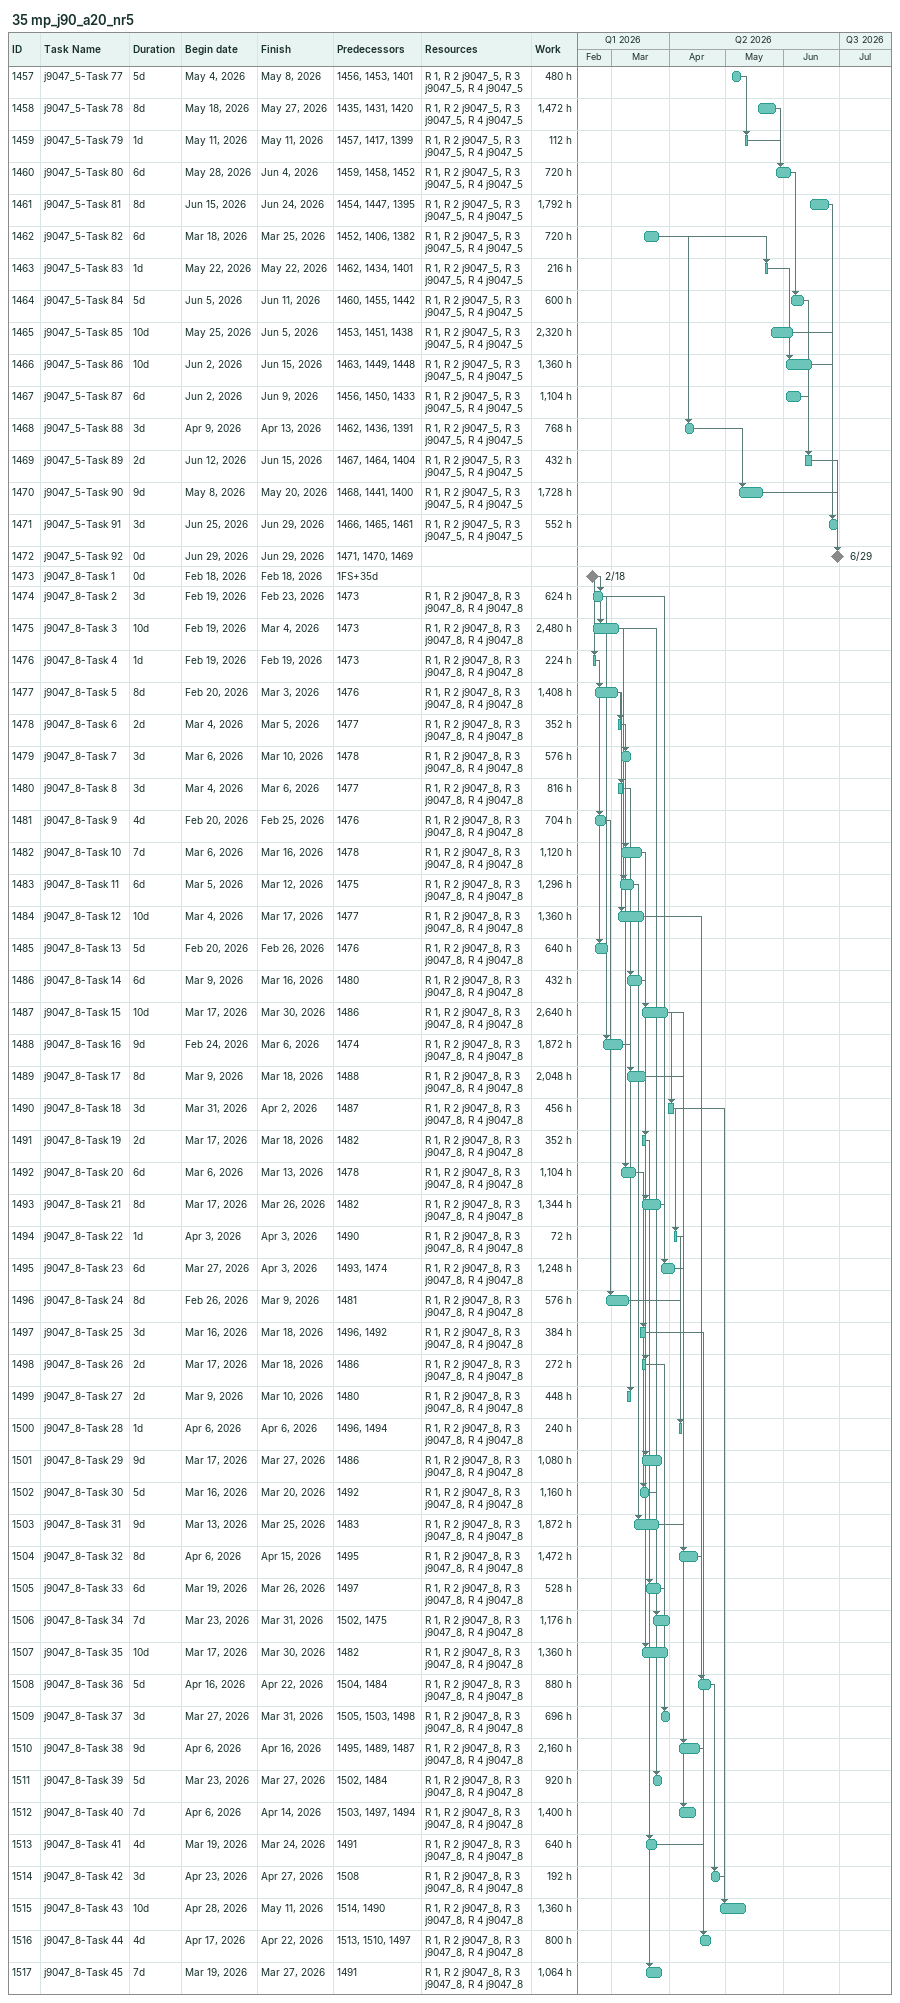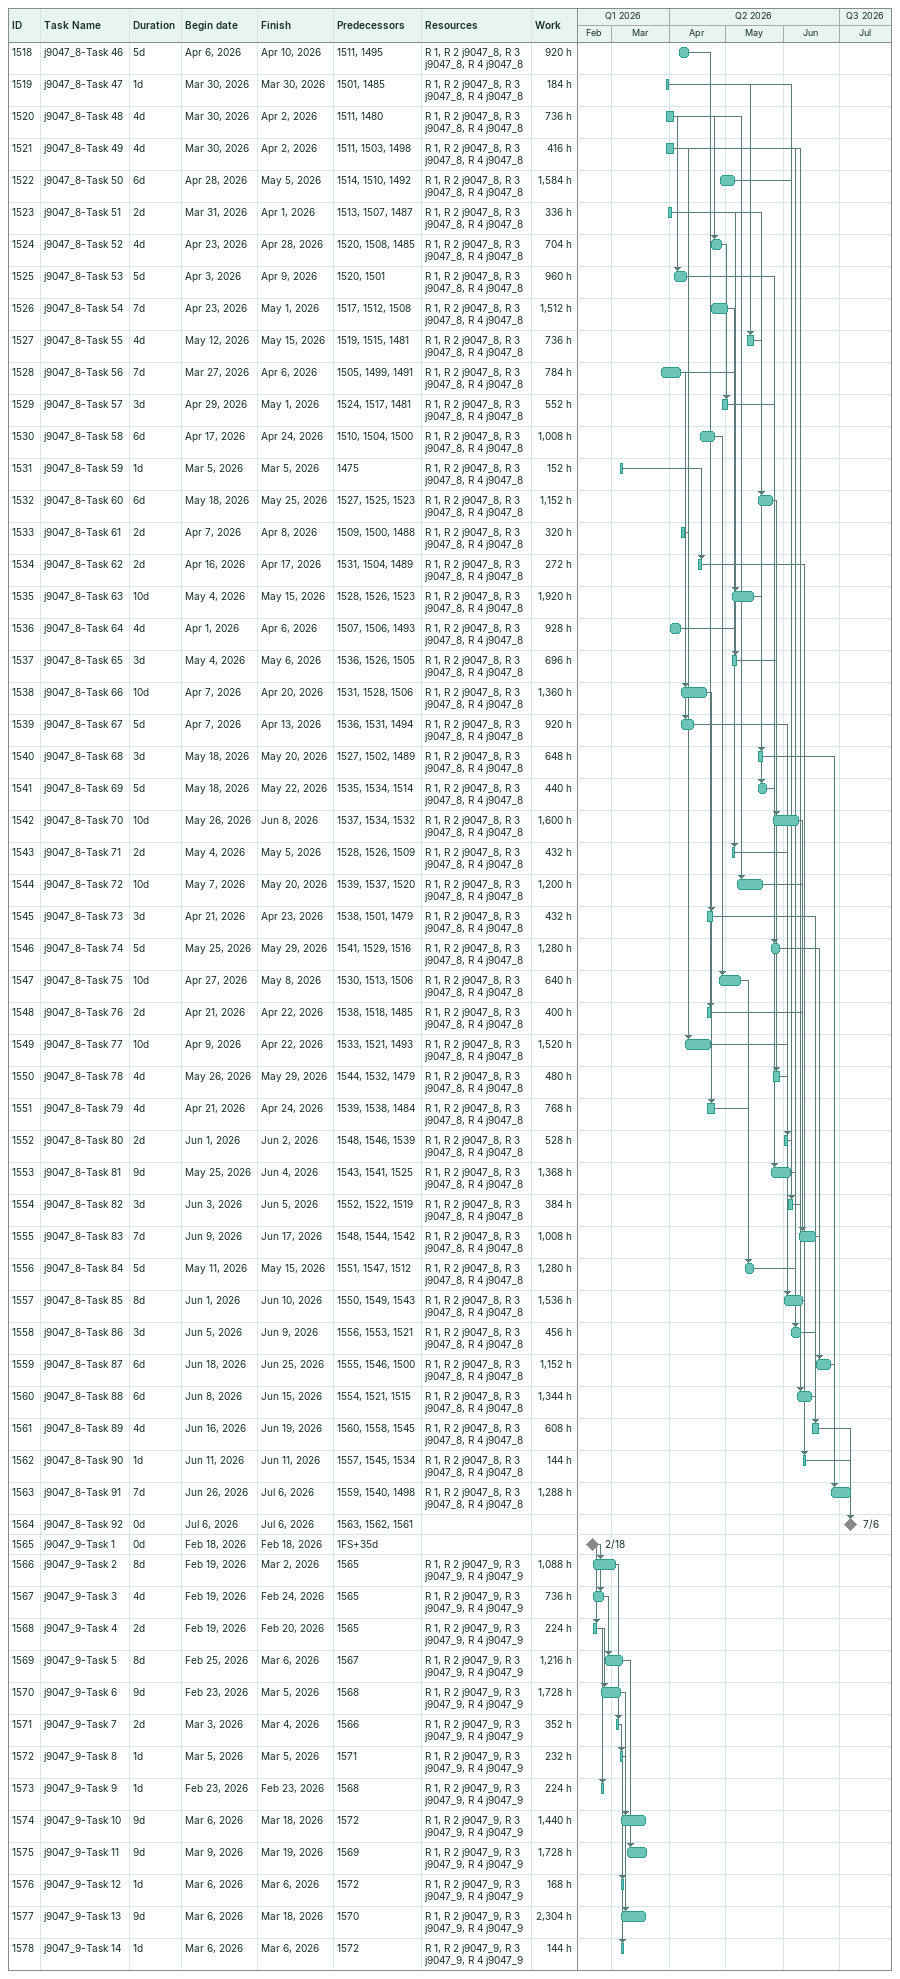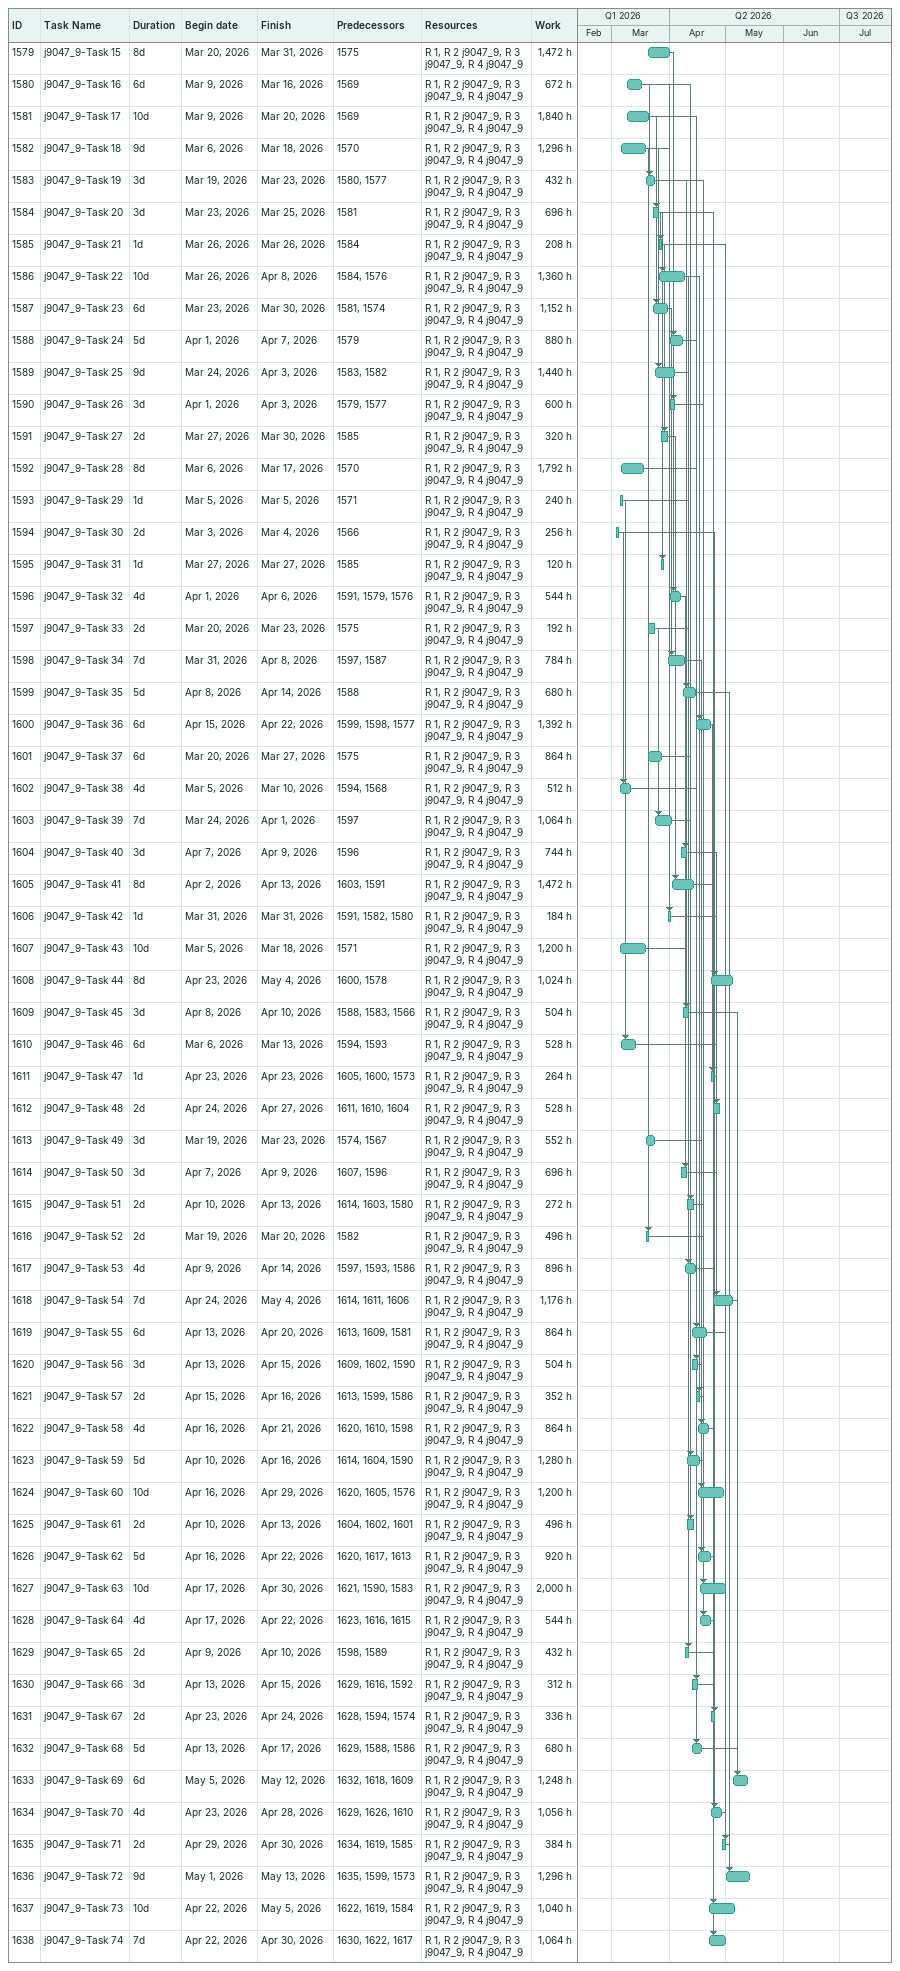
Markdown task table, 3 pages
35 mp_j90_a20_nr5

| ID | Task | Duration | Start | Finish | Predecessors | Resources | Work (h) |
|---|---|---|---|---|---|---|---|
| 1457 | j9047_5-Task 77 | 5d | 2026-05-04 | 2026-05-08 | 1456, 1453, 1401 | R 1, R 2 j9047_5, R 3 j9047_5, R 4 j9047_5 | 480 |
| 1458 | j9047_5-Task 78 | 8d | 2026-05-18 | 2026-05-27 | 1435, 1431, 1420 | R 1, R 2 j9047_5, R 3 j9047_5, R 4 j9047_5 | 1472 |
| 1459 | j9047_5-Task 79 | 1d | 2026-05-11 | 2026-05-11 | 1457, 1417, 1399 | R 1, R 2 j9047_5, R 3 j9047_5, R 4 j9047_5 | 112 |
| 1460 | j9047_5-Task 80 | 6d | 2026-05-28 | 2026-06-04 | 1459, 1458, 1452 | R 1, R 2 j9047_5, R 3 j9047_5, R 4 j9047_5 | 720 |
| 1461 | j9047_5-Task 81 | 8d | 2026-06-15 | 2026-06-24 | 1454, 1447, 1395 | R 1, R 2 j9047_5, R 3 j9047_5, R 4 j9047_5 | 1792 |
| 1462 | j9047_5-Task 82 | 6d | 2026-03-18 | 2026-03-25 | 1452, 1406, 1382 | R 1, R 2 j9047_5, R 3 j9047_5, R 4 j9047_5 | 720 |
| 1463 | j9047_5-Task 83 | 1d | 2026-05-22 | 2026-05-22 | 1462, 1434, 1401 | R 1, R 2 j9047_5, R 3 j9047_5, R 4 j9047_5 | 216 |
| 1464 | j9047_5-Task 84 | 5d | 2026-06-05 | 2026-06-11 | 1460, 1455, 1442 | R 1, R 2 j9047_5, R 3 j9047_5, R 4 j9047_5 | 600 |
| 1465 | j9047_5-Task 85 | 10d | 2026-05-25 | 2026-06-05 | 1453, 1451, 1438 | R 1, R 2 j9047_5, R 3 j9047_5, R 4 j9047_5 | 2320 |
| 1466 | j9047_5-Task 86 | 10d | 2026-06-02 | 2026-06-15 | 1463, 1449, 1448 | R 1, R 2 j9047_5, R 3 j9047_5, R 4 j9047_5 | 1360 |
| 1467 | j9047_5-Task 87 | 6d | 2026-06-02 | 2026-06-09 | 1456, 1450, 1433 | R 1, R 2 j9047_5, R 3 j9047_5, R 4 j9047_5 | 1104 |
| 1468 | j9047_5-Task 88 | 3d | 2026-04-09 | 2026-04-13 | 1462, 1436, 1391 | R 1, R 2 j9047_5, R 3 j9047_5, R 4 j9047_5 | 768 |
| 1469 | j9047_5-Task 89 | 2d | 2026-06-12 | 2026-06-15 | 1467, 1464, 1404 | R 1, R 2 j9047_5, R 3 j9047_5, R 4 j9047_5 | 432 |
| 1470 | j9047_5-Task 90 | 9d | 2026-05-08 | 2026-05-20 | 1468, 1441, 1400 | R 1, R 2 j9047_5, R 3 j9047_5, R 4 j9047_5 | 1728 |
| 1471 | j9047_5-Task 91 | 3d | 2026-06-25 | 2026-06-29 | 1466, 1465, 1461 | R 1, R 2 j9047_5, R 3 j9047_5, R 4 j9047_5 | 552 |
| 1472 | j9047_5-Task 92 | 0d | 2026-06-29 | 2026-06-29 | 1471, 1470, 1469 |  |  |
| 1473 | j9047_8-Task 1 | 0d | 2026-02-18 | 2026-02-18 | 1FS+35d |  |  |
| 1474 | j9047_8-Task 2 | 3d | 2026-02-19 | 2026-02-23 | 1473 | R 1, R 2 j9047_8, R 3 j9047_8, R 4 j9047_8 | 624 |
| 1475 | j9047_8-Task 3 | 10d | 2026-02-19 | 2026-03-04 | 1473 | R 1, R 2 j9047_8, R 3 j9047_8, R 4 j9047_8 | 2480 |
| 1476 | j9047_8-Task 4 | 1d | 2026-02-19 | 2026-02-19 | 1473 | R 1, R 2 j9047_8, R 3 j9047_8, R 4 j9047_8 | 224 |
| 1477 | j9047_8-Task 5 | 8d | 2026-02-20 | 2026-03-03 | 1476 | R 1, R 2 j9047_8, R 3 j9047_8, R 4 j9047_8 | 1408 |
| 1478 | j9047_8-Task 6 | 2d | 2026-03-04 | 2026-03-05 | 1477 | R 1, R 2 j9047_8, R 3 j9047_8, R 4 j9047_8 | 352 |
| 1479 | j9047_8-Task 7 | 3d | 2026-03-06 | 2026-03-10 | 1478 | R 1, R 2 j9047_8, R 3 j9047_8, R 4 j9047_8 | 576 |
| 1480 | j9047_8-Task 8 | 3d | 2026-03-04 | 2026-03-06 | 1477 | R 1, R 2 j9047_8, R 3 j9047_8, R 4 j9047_8 | 816 |
| 1481 | j9047_8-Task 9 | 4d | 2026-02-20 | 2026-02-25 | 1476 | R 1, R 2 j9047_8, R 3 j9047_8, R 4 j9047_8 | 704 |
| 1482 | j9047_8-Task 10 | 7d | 2026-03-06 | 2026-03-16 | 1478 | R 1, R 2 j9047_8, R 3 j9047_8, R 4 j9047_8 | 1120 |
| 1483 | j9047_8-Task 11 | 6d | 2026-03-05 | 2026-03-12 | 1475 | R 1, R 2 j9047_8, R 3 j9047_8, R 4 j9047_8 | 1296 |
| 1484 | j9047_8-Task 12 | 10d | 2026-03-04 | 2026-03-17 | 1477 | R 1, R 2 j9047_8, R 3 j9047_8, R 4 j9047_8 | 1360 |
| 1485 | j9047_8-Task 13 | 5d | 2026-02-20 | 2026-02-26 | 1476 | R 1, R 2 j9047_8, R 3 j9047_8, R 4 j9047_8 | 640 |
| 1486 | j9047_8-Task 14 | 6d | 2026-03-09 | 2026-03-16 | 1480 | R 1, R 2 j9047_8, R 3 j9047_8, R 4 j9047_8 | 432 |
| 1487 | j9047_8-Task 15 | 10d | 2026-03-17 | 2026-03-30 | 1486 | R 1, R 2 j9047_8, R 3 j9047_8, R 4 j9047_8 | 2640 |
| 1488 | j9047_8-Task 16 | 9d | 2026-02-24 | 2026-03-06 | 1474 | R 1, R 2 j9047_8, R 3 j9047_8, R 4 j9047_8 | 1872 |
| 1489 | j9047_8-Task 17 | 8d | 2026-03-09 | 2026-03-18 | 1488 | R 1, R 2 j9047_8, R 3 j9047_8, R 4 j9047_8 | 2048 |
| 1490 | j9047_8-Task 18 | 3d | 2026-03-31 | 2026-04-02 | 1487 | R 1, R 2 j9047_8, R 3 j9047_8, R 4 j9047_8 | 456 |
| 1491 | j9047_8-Task 19 | 2d | 2026-03-17 | 2026-03-18 | 1482 | R 1, R 2 j9047_8, R 3 j9047_8, R 4 j9047_8 | 352 |
| 1492 | j9047_8-Task 20 | 6d | 2026-03-06 | 2026-03-13 | 1478 | R 1, R 2 j9047_8, R 3 j9047_8, R 4 j9047_8 | 1104 |
| 1493 | j9047_8-Task 21 | 8d | 2026-03-17 | 2026-03-26 | 1482 | R 1, R 2 j9047_8, R 3 j9047_8, R 4 j9047_8 | 1344 |
| 1494 | j9047_8-Task 22 | 1d | 2026-04-03 | 2026-04-03 | 1490 | R 1, R 2 j9047_8, R 3 j9047_8, R 4 j9047_8 | 72 |
| 1495 | j9047_8-Task 23 | 6d | 2026-03-27 | 2026-04-03 | 1493, 1474 | R 1, R 2 j9047_8, R 3 j9047_8, R 4 j9047_8 | 1248 |
| 1496 | j9047_8-Task 24 | 8d | 2026-02-26 | 2026-03-09 | 1481 | R 1, R 2 j9047_8, R 3 j9047_8, R 4 j9047_8 | 576 |
| 1497 | j9047_8-Task 25 | 3d | 2026-03-16 | 2026-03-18 | 1496, 1492 | R 1, R 2 j9047_8, R 3 j9047_8, R 4 j9047_8 | 384 |
| 1498 | j9047_8-Task 26 | 2d | 2026-03-17 | 2026-03-18 | 1486 | R 1, R 2 j9047_8, R 3 j9047_8, R 4 j9047_8 | 272 |
| 1499 | j9047_8-Task 27 | 2d | 2026-03-09 | 2026-03-10 | 1480 | R 1, R 2 j9047_8, R 3 j9047_8, R 4 j9047_8 | 448 |
| 1500 | j9047_8-Task 28 | 1d | 2026-04-06 | 2026-04-06 | 1496, 1494 | R 1, R 2 j9047_8, R 3 j9047_8, R 4 j9047_8 | 240 |
| 1501 | j9047_8-Task 29 | 9d | 2026-03-17 | 2026-03-27 | 1486 | R 1, R 2 j9047_8, R 3 j9047_8, R 4 j9047_8 | 1080 |
| 1502 | j9047_8-Task 30 | 5d | 2026-03-16 | 2026-03-20 | 1492 | R 1, R 2 j9047_8, R 3 j9047_8, R 4 j9047_8 | 1160 |
| 1503 | j9047_8-Task 31 | 9d | 2026-03-13 | 2026-03-25 | 1483 | R 1, R 2 j9047_8, R 3 j9047_8, R 4 j9047_8 | 1872 |
| 1504 | j9047_8-Task 32 | 8d | 2026-04-06 | 2026-04-15 | 1495 | R 1, R 2 j9047_8, R 3 j9047_8, R 4 j9047_8 | 1472 |
| 1505 | j9047_8-Task 33 | 6d | 2026-03-19 | 2026-03-26 | 1497 | R 1, R 2 j9047_8, R 3 j9047_8, R 4 j9047_8 | 528 |
| 1506 | j9047_8-Task 34 | 7d | 2026-03-23 | 2026-03-31 | 1502, 1475 | R 1, R 2 j9047_8, R 3 j9047_8, R 4 j9047_8 | 1176 |
| 1507 | j9047_8-Task 35 | 10d | 2026-03-17 | 2026-03-30 | 1482 | R 1, R 2 j9047_8, R 3 j9047_8, R 4 j9047_8 | 1360 |
| 1508 | j9047_8-Task 36 | 5d | 2026-04-16 | 2026-04-22 | 1504, 1484 | R 1, R 2 j9047_8, R 3 j9047_8, R 4 j9047_8 | 880 |
| 1509 | j9047_8-Task 37 | 3d | 2026-03-27 | 2026-03-31 | 1505, 1503, 1498 | R 1, R 2 j9047_8, R 3 j9047_8, R 4 j9047_8 | 696 |
| 1510 | j9047_8-Task 38 | 9d | 2026-04-06 | 2026-04-16 | 1495, 1489, 1487 | R 1, R 2 j9047_8, R 3 j9047_8, R 4 j9047_8 | 2160 |
| 1511 | j9047_8-Task 39 | 5d | 2026-03-23 | 2026-03-27 | 1502, 1484 | R 1, R 2 j9047_8, R 3 j9047_8, R 4 j9047_8 | 920 |
| 1512 | j9047_8-Task 40 | 7d | 2026-04-06 | 2026-04-14 | 1503, 1497, 1494 | R 1, R 2 j9047_8, R 3 j9047_8, R 4 j9047_8 | 1400 |
| 1513 | j9047_8-Task 41 | 4d | 2026-03-19 | 2026-03-24 | 1491 | R 1, R 2 j9047_8, R 3 j9047_8, R 4 j9047_8 | 640 |
| 1514 | j9047_8-Task 42 | 3d | 2026-04-23 | 2026-04-27 | 1508 | R 1, R 2 j9047_8, R 3 j9047_8, R 4 j9047_8 | 192 |
| 1515 | j9047_8-Task 43 | 10d | 2026-04-28 | 2026-05-11 | 1514, 1490 | R 1, R 2 j9047_8, R 3 j9047_8, R 4 j9047_8 | 1360 |
| 1516 | j9047_8-Task 44 | 4d | 2026-04-17 | 2026-04-22 | 1513, 1510, 1497 | R 1, R 2 j9047_8, R 3 j9047_8, R 4 j9047_8 | 800 |
| 1517 | j9047_8-Task 45 | 7d | 2026-03-19 | 2026-03-27 | 1491 | R 1, R 2 j9047_8, R 3 j9047_8, R 4 j9047_8 | 1064 |
| 1518 | j9047_8-Task 46 | 5d | 2026-04-06 | 2026-04-10 | 1511, 1495 | R 1, R 2 j9047_8, R 3 j9047_8, R 4 j9047_8 | 920 |
| 1519 | j9047_8-Task 47 | 1d | 2026-03-30 | 2026-03-30 | 1501, 1485 | R 1, R 2 j9047_8, R 3 j9047_8, R 4 j9047_8 | 184 |
| 1520 | j9047_8-Task 48 | 4d | 2026-03-30 | 2026-04-02 | 1511, 1480 | R 1, R 2 j9047_8, R 3 j9047_8, R 4 j9047_8 | 736 |
| 1521 | j9047_8-Task 49 | 4d | 2026-03-30 | 2026-04-02 | 1511, 1503, 1498 | R 1, R 2 j9047_8, R 3 j9047_8, R 4 j9047_8 | 416 |
| 1522 | j9047_8-Task 50 | 6d | 2026-04-28 | 2026-05-05 | 1514, 1510, 1492 | R 1, R 2 j9047_8, R 3 j9047_8, R 4 j9047_8 | 1584 |
| 1523 | j9047_8-Task 51 | 2d | 2026-03-31 | 2026-04-01 | 1513, 1507, 1487 | R 1, R 2 j9047_8, R 3 j9047_8, R 4 j9047_8 | 336 |
| 1524 | j9047_8-Task 52 | 4d | 2026-04-23 | 2026-04-28 | 1520, 1508, 1485 | R 1, R 2 j9047_8, R 3 j9047_8, R 4 j9047_8 | 704 |
| 1525 | j9047_8-Task 53 | 5d | 2026-04-03 | 2026-04-09 | 1520, 1501 | R 1, R 2 j9047_8, R 3 j9047_8, R 4 j9047_8 | 960 |
| 1526 | j9047_8-Task 54 | 7d | 2026-04-23 | 2026-05-01 | 1517, 1512, 1508 | R 1, R 2 j9047_8, R 3 j9047_8, R 4 j9047_8 | 1512 |
| 1527 | j9047_8-Task 55 | 4d | 2026-05-12 | 2026-05-15 | 1519, 1515, 1481 | R 1, R 2 j9047_8, R 3 j9047_8, R 4 j9047_8 | 736 |
| 1528 | j9047_8-Task 56 | 7d | 2026-03-27 | 2026-04-06 | 1505, 1499, 1491 | R 1, R 2 j9047_8, R 3 j9047_8, R 4 j9047_8 | 784 |
| 1529 | j9047_8-Task 57 | 3d | 2026-04-29 | 2026-05-01 | 1524, 1517, 1481 | R 1, R 2 j9047_8, R 3 j9047_8, R 4 j9047_8 | 552 |
| 1530 | j9047_8-Task 58 | 6d | 2026-04-17 | 2026-04-24 | 1510, 1504, 1500 | R 1, R 2 j9047_8, R 3 j9047_8, R 4 j9047_8 | 1008 |
| 1531 | j9047_8-Task 59 | 1d | 2026-03-05 | 2026-03-05 | 1475 | R 1, R 2 j9047_8, R 3 j9047_8, R 4 j9047_8 | 152 |
| 1532 | j9047_8-Task 60 | 6d | 2026-05-18 | 2026-05-25 | 1527, 1525, 1523 | R 1, R 2 j9047_8, R 3 j9047_8, R 4 j9047_8 | 1152 |
| 1533 | j9047_8-Task 61 | 2d | 2026-04-07 | 2026-04-08 | 1509, 1500, 1488 | R 1, R 2 j9047_8, R 3 j9047_8, R 4 j9047_8 | 320 |
| 1534 | j9047_8-Task 62 | 2d | 2026-04-16 | 2026-04-17 | 1531, 1504, 1489 | R 1, R 2 j9047_8, R 3 j9047_8, R 4 j9047_8 | 272 |
| 1535 | j9047_8-Task 63 | 10d | 2026-05-04 | 2026-05-15 | 1528, 1526, 1523 | R 1, R 2 j9047_8, R 3 j9047_8, R 4 j9047_8 | 1920 |
| 1536 | j9047_8-Task 64 | 4d | 2026-04-01 | 2026-04-06 | 1507, 1506, 1493 | R 1, R 2 j9047_8, R 3 j9047_8, R 4 j9047_8 | 928 |
| 1537 | j9047_8-Task 65 | 3d | 2026-05-04 | 2026-05-06 | 1536, 1526, 1505 | R 1, R 2 j9047_8, R 3 j9047_8, R 4 j9047_8 | 696 |
| 1538 | j9047_8-Task 66 | 10d | 2026-04-07 | 2026-04-20 | 1531, 1528, 1506 | R 1, R 2 j9047_8, R 3 j9047_8, R 4 j9047_8 | 1360 |
| 1539 | j9047_8-Task 67 | 5d | 2026-04-07 | 2026-04-13 | 1536, 1531, 1494 | R 1, R 2 j9047_8, R 3 j9047_8, R 4 j9047_8 | 920 |
| 1540 | j9047_8-Task 68 | 3d | 2026-05-18 | 2026-05-20 | 1527, 1502, 1489 | R 1, R 2 j9047_8, R 3 j9047_8, R 4 j9047_8 | 648 |
| 1541 | j9047_8-Task 69 | 5d | 2026-05-18 | 2026-05-22 | 1535, 1534, 1514 | R 1, R 2 j9047_8, R 3 j9047_8, R 4 j9047_8 | 440 |
| 1542 | j9047_8-Task 70 | 10d | 2026-05-26 | 2026-06-08 | 1537, 1534, 1532 | R 1, R 2 j9047_8, R 3 j9047_8, R 4 j9047_8 | 1600 |
| 1543 | j9047_8-Task 71 | 2d | 2026-05-04 | 2026-05-05 | 1528, 1526, 1509 | R 1, R 2 j9047_8, R 3 j9047_8, R 4 j9047_8 | 432 |
| 1544 | j9047_8-Task 72 | 10d | 2026-05-07 | 2026-05-20 | 1539, 1537, 1520 | R 1, R 2 j9047_8, R 3 j9047_8, R 4 j9047_8 | 1200 |
| 1545 | j9047_8-Task 73 | 3d | 2026-04-21 | 2026-04-23 | 1538, 1501, 1479 | R 1, R 2 j9047_8, R 3 j9047_8, R 4 j9047_8 | 432 |
| 1546 | j9047_8-Task 74 | 5d | 2026-05-25 | 2026-05-29 | 1541, 1529, 1516 | R 1, R 2 j9047_8, R 3 j9047_8, R 4 j9047_8 | 1280 |
| 1547 | j9047_8-Task 75 | 10d | 2026-04-27 | 2026-05-08 | 1530, 1513, 1506 | R 1, R 2 j9047_8, R 3 j9047_8, R 4 j9047_8 | 640 |
| 1548 | j9047_8-Task 76 | 2d | 2026-04-21 | 2026-04-22 | 1538, 1518, 1485 | R 1, R 2 j9047_8, R 3 j9047_8, R 4 j9047_8 | 400 |
| 1549 | j9047_8-Task 77 | 10d | 2026-04-09 | 2026-04-22 | 1533, 1521, 1493 | R 1, R 2 j9047_8, R 3 j9047_8, R 4 j9047_8 | 1520 |
| 1550 | j9047_8-Task 78 | 4d | 2026-05-26 | 2026-05-29 | 1544, 1532, 1479 | R 1, R 2 j9047_8, R 3 j9047_8, R 4 j9047_8 | 480 |
| 1551 | j9047_8-Task 79 | 4d | 2026-04-21 | 2026-04-24 | 1539, 1538, 1484 | R 1, R 2 j9047_8, R 3 j9047_8, R 4 j9047_8 | 768 |
| 1552 | j9047_8-Task 80 | 2d | 2026-06-01 | 2026-06-02 | 1548, 1546, 1539 | R 1, R 2 j9047_8, R 3 j9047_8, R 4 j9047_8 | 528 |
| 1553 | j9047_8-Task 81 | 9d | 2026-05-25 | 2026-06-04 | 1543, 1541, 1525 | R 1, R 2 j9047_8, R 3 j9047_8, R 4 j9047_8 | 1368 |
| 1554 | j9047_8-Task 82 | 3d | 2026-06-03 | 2026-06-05 | 1552, 1522, 1519 | R 1, R 2 j9047_8, R 3 j9047_8, R 4 j9047_8 | 384 |
| 1555 | j9047_8-Task 83 | 7d | 2026-06-09 | 2026-06-17 | 1548, 1544, 1542 | R 1, R 2 j9047_8, R 3 j9047_8, R 4 j9047_8 | 1008 |
| 1556 | j9047_8-Task 84 | 5d | 2026-05-11 | 2026-05-15 | 1551, 1547, 1512 | R 1, R 2 j9047_8, R 3 j9047_8, R 4 j9047_8 | 1280 |
| 1557 | j9047_8-Task 85 | 8d | 2026-06-01 | 2026-06-10 | 1550, 1549, 1543 | R 1, R 2 j9047_8, R 3 j9047_8, R 4 j9047_8 | 1536 |
| 1558 | j9047_8-Task 86 | 3d | 2026-06-05 | 2026-06-09 | 1556, 1553, 1521 | R 1, R 2 j9047_8, R 3 j9047_8, R 4 j9047_8 | 456 |
| 1559 | j9047_8-Task 87 | 6d | 2026-06-18 | 2026-06-25 | 1555, 1546, 1500 | R 1, R 2 j9047_8, R 3 j9047_8, R 4 j9047_8 | 1152 |
| 1560 | j9047_8-Task 88 | 6d | 2026-06-08 | 2026-06-15 | 1554, 1521, 1515 | R 1, R 2 j9047_8, R 3 j9047_8, R 4 j9047_8 | 1344 |
| 1561 | j9047_8-Task 89 | 4d | 2026-06-16 | 2026-06-19 | 1560, 1558, 1545 | R 1, R 2 j9047_8, R 3 j9047_8, R 4 j9047_8 | 608 |
| 1562 | j9047_8-Task 90 | 1d | 2026-06-11 | 2026-06-11 | 1557, 1545, 1534 | R 1, R 2 j9047_8, R 3 j9047_8, R 4 j9047_8 | 144 |
| 1563 | j9047_8-Task 91 | 7d | 2026-06-26 | 2026-07-06 | 1559, 1540, 1498 | R 1, R 2 j9047_8, R 3 j9047_8, R 4 j9047_8 | 1288 |
| 1564 | j9047_8-Task 92 | 0d | 2026-07-06 | 2026-07-06 | 1563, 1562, 1561 |  |  |
| 1565 | j9047_9-Task 1 | 0d | 2026-02-18 | 2026-02-18 | 1FS+35d |  |  |
| 1566 | j9047_9-Task 2 | 8d | 2026-02-19 | 2026-03-02 | 1565 | R 1, R 2 j9047_9, R 3 j9047_9, R 4 j9047_9 | 1088 |
| 1567 | j9047_9-Task 3 | 4d | 2026-02-19 | 2026-02-24 | 1565 | R 1, R 2 j9047_9, R 3 j9047_9, R 4 j9047_9 | 736 |
| 1568 | j9047_9-Task 4 | 2d | 2026-02-19 | 2026-02-20 | 1565 | R 1, R 2 j9047_9, R 3 j9047_9, R 4 j9047_9 | 224 |
| 1569 | j9047_9-Task 5 | 8d | 2026-02-25 | 2026-03-06 | 1567 | R 1, R 2 j9047_9, R 3 j9047_9, R 4 j9047_9 | 1216 |
| 1570 | j9047_9-Task 6 | 9d | 2026-02-23 | 2026-03-05 | 1568 | R 1, R 2 j9047_9, R 3 j9047_9, R 4 j9047_9 | 1728 |
| 1571 | j9047_9-Task 7 | 2d | 2026-03-03 | 2026-03-04 | 1566 | R 1, R 2 j9047_9, R 3 j9047_9, R 4 j9047_9 | 352 |
| 1572 | j9047_9-Task 8 | 1d | 2026-03-05 | 2026-03-05 | 1571 | R 1, R 2 j9047_9, R 3 j9047_9, R 4 j9047_9 | 232 |
| 1573 | j9047_9-Task 9 | 1d | 2026-02-23 | 2026-02-23 | 1568 | R 1, R 2 j9047_9, R 3 j9047_9, R 4 j9047_9 | 224 |
| 1574 | j9047_9-Task 10 | 9d | 2026-03-06 | 2026-03-18 | 1572 | R 1, R 2 j9047_9, R 3 j9047_9, R 4 j9047_9 | 1440 |
| 1575 | j9047_9-Task 11 | 9d | 2026-03-09 | 2026-03-19 | 1569 | R 1, R 2 j9047_9, R 3 j9047_9, R 4 j9047_9 | 1728 |
| 1576 | j9047_9-Task 12 | 1d | 2026-03-06 | 2026-03-06 | 1572 | R 1, R 2 j9047_9, R 3 j9047_9, R 4 j9047_9 | 168 |
| 1577 | j9047_9-Task 13 | 9d | 2026-03-06 | 2026-03-18 | 1570 | R 1, R 2 j9047_9, R 3 j9047_9, R 4 j9047_9 | 2304 |
| 1578 | j9047_9-Task 14 | 1d | 2026-03-06 | 2026-03-06 | 1572 | R 1, R 2 j9047_9, R 3 j9047_9, R 4 j9047_9 | 144 |
| 1579 | j9047_9-Task 15 | 8d | 2026-03-20 | 2026-03-31 | 1575 | R 1, R 2 j9047_9, R 3 j9047_9, R 4 j9047_9 | 1472 |
| 1580 | j9047_9-Task 16 | 6d | 2026-03-09 | 2026-03-16 | 1569 | R 1, R 2 j9047_9, R 3 j9047_9, R 4 j9047_9 | 672 |
| 1581 | j9047_9-Task 17 | 10d | 2026-03-09 | 2026-03-20 | 1569 | R 1, R 2 j9047_9, R 3 j9047_9, R 4 j9047_9 | 1840 |
| 1582 | j9047_9-Task 18 | 9d | 2026-03-06 | 2026-03-18 | 1570 | R 1, R 2 j9047_9, R 3 j9047_9, R 4 j9047_9 | 1296 |
| 1583 | j9047_9-Task 19 | 3d | 2026-03-19 | 2026-03-23 | 1580, 1577 | R 1, R 2 j9047_9, R 3 j9047_9, R 4 j9047_9 | 432 |
| 1584 | j9047_9-Task 20 | 3d | 2026-03-23 | 2026-03-25 | 1581 | R 1, R 2 j9047_9, R 3 j9047_9, R 4 j9047_9 | 696 |
| 1585 | j9047_9-Task 21 | 1d | 2026-03-26 | 2026-03-26 | 1584 | R 1, R 2 j9047_9, R 3 j9047_9, R 4 j9047_9 | 208 |
| 1586 | j9047_9-Task 22 | 10d | 2026-03-26 | 2026-04-08 | 1584, 1576 | R 1, R 2 j9047_9, R 3 j9047_9, R 4 j9047_9 | 1360 |
| 1587 | j9047_9-Task 23 | 6d | 2026-03-23 | 2026-03-30 | 1581, 1574 | R 1, R 2 j9047_9, R 3 j9047_9, R 4 j9047_9 | 1152 |
| 1588 | j9047_9-Task 24 | 5d | 2026-04-01 | 2026-04-07 | 1579 | R 1, R 2 j9047_9, R 3 j9047_9, R 4 j9047_9 | 880 |
| 1589 | j9047_9-Task 25 | 9d | 2026-03-24 | 2026-04-03 | 1583, 1582 | R 1, R 2 j9047_9, R 3 j9047_9, R 4 j9047_9 | 1440 |
| 1590 | j9047_9-Task 26 | 3d | 2026-04-01 | 2026-04-03 | 1579, 1577 | R 1, R 2 j9047_9, R 3 j9047_9, R 4 j9047_9 | 600 |
| 1591 | j9047_9-Task 27 | 2d | 2026-03-27 | 2026-03-30 | 1585 | R 1, R 2 j9047_9, R 3 j9047_9, R 4 j9047_9 | 320 |
| 1592 | j9047_9-Task 28 | 8d | 2026-03-06 | 2026-03-17 | 1570 | R 1, R 2 j9047_9, R 3 j9047_9, R 4 j9047_9 | 1792 |
| 1593 | j9047_9-Task 29 | 1d | 2026-03-05 | 2026-03-05 | 1571 | R 1, R 2 j9047_9, R 3 j9047_9, R 4 j9047_9 | 240 |
| 1594 | j9047_9-Task 30 | 2d | 2026-03-03 | 2026-03-04 | 1566 | R 1, R 2 j9047_9, R 3 j9047_9, R 4 j9047_9 | 256 |
| 1595 | j9047_9-Task 31 | 1d | 2026-03-27 | 2026-03-27 | 1585 | R 1, R 2 j9047_9, R 3 j9047_9, R 4 j9047_9 | 120 |
| 1596 | j9047_9-Task 32 | 4d | 2026-04-01 | 2026-04-06 | 1591, 1579, 1576 | R 1, R 2 j9047_9, R 3 j9047_9, R 4 j9047_9 | 544 |
| 1597 | j9047_9-Task 33 | 2d | 2026-03-20 | 2026-03-23 | 1575 | R 1, R 2 j9047_9, R 3 j9047_9, R 4 j9047_9 | 192 |
| 1598 | j9047_9-Task 34 | 7d | 2026-03-31 | 2026-04-08 | 1597, 1587 | R 1, R 2 j9047_9, R 3 j9047_9, R 4 j9047_9 | 784 |
| 1599 | j9047_9-Task 35 | 5d | 2026-04-08 | 2026-04-14 | 1588 | R 1, R 2 j9047_9, R 3 j9047_9, R 4 j9047_9 | 680 |
| 1600 | j9047_9-Task 36 | 6d | 2026-04-15 | 2026-04-22 | 1599, 1598, 1577 | R 1, R 2 j9047_9, R 3 j9047_9, R 4 j9047_9 | 1392 |
| 1601 | j9047_9-Task 37 | 6d | 2026-03-20 | 2026-03-27 | 1575 | R 1, R 2 j9047_9, R 3 j9047_9, R 4 j9047_9 | 864 |
| 1602 | j9047_9-Task 38 | 4d | 2026-03-05 | 2026-03-10 | 1594, 1568 | R 1, R 2 j9047_9, R 3 j9047_9, R 4 j9047_9 | 512 |
| 1603 | j9047_9-Task 39 | 7d | 2026-03-24 | 2026-04-01 | 1597 | R 1, R 2 j9047_9, R 3 j9047_9, R 4 j9047_9 | 1064 |
| 1604 | j9047_9-Task 40 | 3d | 2026-04-07 | 2026-04-09 | 1596 | R 1, R 2 j9047_9, R 3 j9047_9, R 4 j9047_9 | 744 |
| 1605 | j9047_9-Task 41 | 8d | 2026-04-02 | 2026-04-13 | 1603, 1591 | R 1, R 2 j9047_9, R 3 j9047_9, R 4 j9047_9 | 1472 |
| 1606 | j9047_9-Task 42 | 1d | 2026-03-31 | 2026-03-31 | 1591, 1582, 1580 | R 1, R 2 j9047_9, R 3 j9047_9, R 4 j9047_9 | 184 |
| 1607 | j9047_9-Task 43 | 10d | 2026-03-05 | 2026-03-18 | 1571 | R 1, R 2 j9047_9, R 3 j9047_9, R 4 j9047_9 | 1200 |
| 1608 | j9047_9-Task 44 | 8d | 2026-04-23 | 2026-05-04 | 1600, 1578 | R 1, R 2 j9047_9, R 3 j9047_9, R 4 j9047_9 | 1024 |
| 1609 | j9047_9-Task 45 | 3d | 2026-04-08 | 2026-04-10 | 1588, 1583, 1566 | R 1, R 2 j9047_9, R 3 j9047_9, R 4 j9047_9 | 504 |
| 1610 | j9047_9-Task 46 | 6d | 2026-03-06 | 2026-03-13 | 1594, 1593 | R 1, R 2 j9047_9, R 3 j9047_9, R 4 j9047_9 | 528 |
| 1611 | j9047_9-Task 47 | 1d | 2026-04-23 | 2026-04-23 | 1605, 1600, 1573 | R 1, R 2 j9047_9, R 3 j9047_9, R 4 j9047_9 | 264 |
| 1612 | j9047_9-Task 48 | 2d | 2026-04-24 | 2026-04-27 | 1611, 1610, 1604 | R 1, R 2 j9047_9, R 3 j9047_9, R 4 j9047_9 | 528 |
| 1613 | j9047_9-Task 49 | 3d | 2026-03-19 | 2026-03-23 | 1574, 1567 | R 1, R 2 j9047_9, R 3 j9047_9, R 4 j9047_9 | 552 |
| 1614 | j9047_9-Task 50 | 3d | 2026-04-07 | 2026-04-09 | 1607, 1596 | R 1, R 2 j9047_9, R 3 j9047_9, R 4 j9047_9 | 696 |
| 1615 | j9047_9-Task 51 | 2d | 2026-04-10 | 2026-04-13 | 1614, 1603, 1580 | R 1, R 2 j9047_9, R 3 j9047_9, R 4 j9047_9 | 272 |
| 1616 | j9047_9-Task 52 | 2d | 2026-03-19 | 2026-03-20 | 1582 | R 1, R 2 j9047_9, R 3 j9047_9, R 4 j9047_9 | 496 |
| 1617 | j9047_9-Task 53 | 4d | 2026-04-09 | 2026-04-14 | 1597, 1593, 1586 | R 1, R 2 j9047_9, R 3 j9047_9, R 4 j9047_9 | 896 |
| 1618 | j9047_9-Task 54 | 7d | 2026-04-24 | 2026-05-04 | 1614, 1611, 1606 | R 1, R 2 j9047_9, R 3 j9047_9, R 4 j9047_9 | 1176 |
| 1619 | j9047_9-Task 55 | 6d | 2026-04-13 | 2026-04-20 | 1613, 1609, 1581 | R 1, R 2 j9047_9, R 3 j9047_9, R 4 j9047_9 | 864 |
| 1620 | j9047_9-Task 56 | 3d | 2026-04-13 | 2026-04-15 | 1609, 1602, 1590 | R 1, R 2 j9047_9, R 3 j9047_9, R 4 j9047_9 | 504 |
| 1621 | j9047_9-Task 57 | 2d | 2026-04-15 | 2026-04-16 | 1613, 1599, 1586 | R 1, R 2 j9047_9, R 3 j9047_9, R 4 j9047_9 | 352 |
| 1622 | j9047_9-Task 58 | 4d | 2026-04-16 | 2026-04-21 | 1620, 1610, 1598 | R 1, R 2 j9047_9, R 3 j9047_9, R 4 j9047_9 | 864 |
| 1623 | j9047_9-Task 59 | 5d | 2026-04-10 | 2026-04-16 | 1614, 1604, 1590 | R 1, R 2 j9047_9, R 3 j9047_9, R 4 j9047_9 | 1280 |
| 1624 | j9047_9-Task 60 | 10d | 2026-04-16 | 2026-04-29 | 1620, 1605, 1576 | R 1, R 2 j9047_9, R 3 j9047_9, R 4 j9047_9 | 1200 |
| 1625 | j9047_9-Task 61 | 2d | 2026-04-10 | 2026-04-13 | 1604, 1602, 1601 | R 1, R 2 j9047_9, R 3 j9047_9, R 4 j9047_9 | 496 |
| 1626 | j9047_9-Task 62 | 5d | 2026-04-16 | 2026-04-22 | 1620, 1617, 1613 | R 1, R 2 j9047_9, R 3 j9047_9, R 4 j9047_9 | 920 |
| 1627 | j9047_9-Task 63 | 10d | 2026-04-17 | 2026-04-30 | 1621, 1590, 1583 | R 1, R 2 j9047_9, R 3 j9047_9, R 4 j9047_9 | 2000 |
| 1628 | j9047_9-Task 64 | 4d | 2026-04-17 | 2026-04-22 | 1623, 1616, 1615 | R 1, R 2 j9047_9, R 3 j9047_9, R 4 j9047_9 | 544 |
| 1629 | j9047_9-Task 65 | 2d | 2026-04-09 | 2026-04-10 | 1598, 1589 | R 1, R 2 j9047_9, R 3 j9047_9, R 4 j9047_9 | 432 |
| 1630 | j9047_9-Task 66 | 3d | 2026-04-13 | 2026-04-15 | 1629, 1616, 1592 | R 1, R 2 j9047_9, R 3 j9047_9, R 4 j9047_9 | 312 |
| 1631 | j9047_9-Task 67 | 2d | 2026-04-23 | 2026-04-24 | 1628, 1594, 1574 | R 1, R 2 j9047_9, R 3 j9047_9, R 4 j9047_9 | 336 |
| 1632 | j9047_9-Task 68 | 5d | 2026-04-13 | 2026-04-17 | 1629, 1588, 1586 | R 1, R 2 j9047_9, R 3 j9047_9, R 4 j9047_9 | 680 |
| 1633 | j9047_9-Task 69 | 6d | 2026-05-05 | 2026-05-12 | 1632, 1618, 1609 | R 1, R 2 j9047_9, R 3 j9047_9, R 4 j9047_9 | 1248 |
| 1634 | j9047_9-Task 70 | 4d | 2026-04-23 | 2026-04-28 | 1629, 1626, 1610 | R 1, R 2 j9047_9, R 3 j9047_9, R 4 j9047_9 | 1056 |
| 1635 | j9047_9-Task 71 | 2d | 2026-04-29 | 2026-04-30 | 1634, 1619, 1585 | R 1, R 2 j9047_9, R 3 j9047_9, R 4 j9047_9 | 384 |
| 1636 | j9047_9-Task 72 | 9d | 2026-05-01 | 2026-05-13 | 1635, 1599, 1573 | R 1, R 2 j9047_9, R 3 j9047_9, R 4 j9047_9 | 1296 |
| 1637 | j9047_9-Task 73 | 10d | 2026-04-22 | 2026-05-05 | 1622, 1619, 1584 | R 1, R 2 j9047_9, R 3 j9047_9, R 4 j9047_9 | 1040 |
| 1638 | j9047_9-Task 74 | 7d | 2026-04-22 | 2026-04-30 | 1630, 1622, 1617 | R 1, R 2 j9047_9, R 3 j9047_9, R 4 j9047_9 | 1064 |
